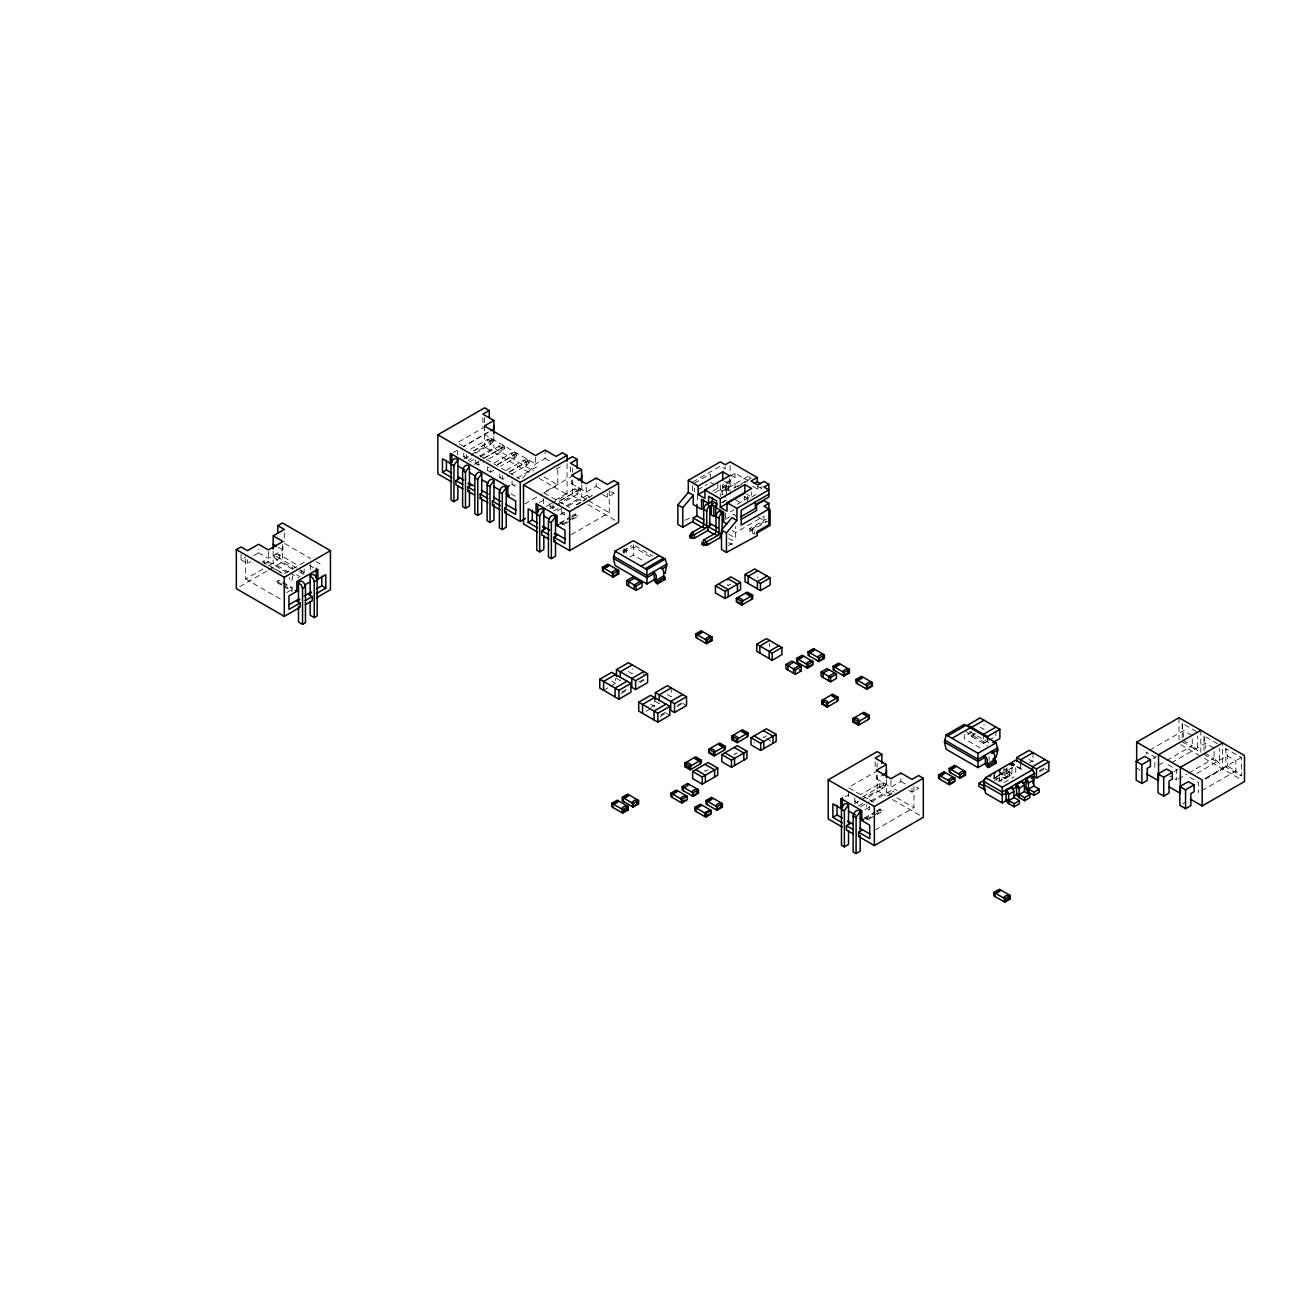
<?xml version="1.0" encoding="UTF-8"?>
<svg xmlns="http://www.w3.org/2000/svg" width="1310" height="1310" viewBox="0 0 1310 1310"><rect width="100%" height="100%" fill="white"/><g stroke="black" fill="none" stroke-linecap="round" stroke-linejoin="round"><path stroke-width="0.75" stroke-dasharray="5 3.75" d="M994.192 778.582L994.224 774.636M996.861 780.514L996.894 776.568M993.995 774.554L993.995 777.682L1000.021 781.038A3.979 2.292 60 0 0 1002.003 779.892L999.383 777.534L999.415 773.588M999.432 771.623L1002.101 773.571L1002.052 779.483L998.58 781.497M1012.008 767.84L1011.909 774.177A3.979 2.292 60 0 1 1009.928 775.323L1003.918 771.967L998.695 774.963L1004.704 778.337A3.979 2.292 60 0 0 1006.702 777.174L1006.555 767.513M998.695 771.836L1003.984 774.881L1004.328 778.173L1011.959 773.768L1009.289 771.819L1009.322 767.873M723.366 501.992L724.577 501.108M623.986 553.442L624.002 549.054A3.521 2.03 60 0 1 624.166 548.415M470.536 449.248L487.533 439.423L491.283 438.637L493.018 439.636L493.018 441.765L490.431 444.647L475.121 453.489M480.393 456.895L499.094 446.104L502.843 445.318L504.579 446.317L504.579 448.446L501.992 451.328L486.681 460.154M494.361 462.987L511.358 453.178L515.108 452.392L516.844 453.391L516.844 455.52L514.24 458.402L500.649 466.245M506.61 470.077L523.607 460.252L527.357 459.466L529.093 460.465L529.093 462.594L526.505 465.476L511.195 474.302M522.608 478.232L535.577 464.002L545.091 458.5L545.091 450.067M555.014 500.191L574.943 488.695L578.84 487.828L580.592 488.826L580.592 490.955L577.857 493.935L561.253 503.515M862.651 796.84L885.298 783.789L885.298 785.918L882.563 788.882L865.959 798.478M627.097 548.333L625.852 554.064M728.458 490.677L728.9 486.026L726.444 484.602L725.855 489.039L728.737 490.71M1225.849 766.972L1227.323 766.006L1227.323 755.772L1225.849 748.55L1241.323 757.475L1241.323 775.913L1225.849 766.972L1225.849 748.55M1241.323 757.475L1205.315 778.386M253.796 555.555L258.61 552.705L258.61 549.332M491.283 438.637L491.283 440.766L473.942 450.837M502.843 445.318L502.843 447.447L483.799 458.484M515.108 452.392L515.108 454.521L497.751 464.575M527.357 459.466L527.357 461.595L510.016 471.649M578.84 487.828L578.84 489.956L559.992 500.862M879.649 787.195L879.649 783.642L882.563 785.329L882.563 788.882L879.649 787.195L883.546 784.903L883.546 782.774L879.649 783.642L861.39 794.188M488.859 431.842L463.74 446.432L487.533 432.595M241.007 554.228L241.007 559.697L245.674 556.996M241.007 559.697L247.508 563.464L250.636 561.663M485.846 426.323L457.386 442.747L466.95 448.282M287.218 572.683L268.042 561.613L264.211 560.778L262.459 561.793L282.551 573.354M258.61 552.705L268.386 558.338L282.976 549.905L282.976 544.845M453.457 452.359L456.879 450.378M292.507 569.162L276.803 560.091L274.134 557.176L275.886 556.16L275.886 554.032L279.734 554.867L297.157 564.921M265.128 563.3L268.042 561.613L268.042 565.15L264.211 562.907L264.211 560.778M279.734 558.404L276.803 560.091L276.803 556.553L279.734 554.867L279.734 558.404L275.886 556.16M245.674 559.01L245.674 579.02L262.835 569.113M269.713 565.15L273.135 563.169L288.446 571.995M473.434 450.918L493.018 439.636M463.74 453.162L463.74 456.715L467.13 454.75M239.746 586.7L267.109 570.914M268.812 569.916L282.485 562.023L292.769 567.967M463.838 458.877L484.618 446.874L530.222 473.205M463.74 456.715L466.622 458.385L473.434 454.455M467.916 460.694L471.338 458.729M469.537 462.004L478.232 456.993M479.968 455.978L493.87 447.954L533.612 470.896M483.292 458.566L504.579 446.317M284.712 573.42L304.133 562.203M475.301 459.843L475.301 463.396L482.096 459.466M474.269 464.379L479.411 461.398M475.301 463.396L478.183 465.066L484.995 461.136M276.95 581.509L279.292 580.15L276.95 582.573L276.95 581.509L282.059 584.44M304.133 568.949L304.133 572.503L301.218 574.189L301.218 570.636M497.243 464.657L516.844 453.391M487.549 470.47L490.448 472.14L490.448 468.587L487.549 466.917L487.549 470.47L490.955 468.505M490.448 472.14L493.837 470.175M286.694 592.578L293.702 588.534M509.492 471.731L529.093 460.465M499.814 473.991L499.814 477.544L503.204 475.579M499.814 477.544L502.696 479.214L509.492 475.284M517.172 478.134L535.856 467.326L539.605 466.54M512.063 481.065L512.063 484.618L515.469 482.653M556.079 469.193L560.844 466.442M573.403 475.415L543.601 492.609L569.457 507.543M524.786 503.924L542.16 493.903M543.896 492.887L557.798 484.864L557.798 464.853M539.278 502.532L543.896 499.88M571.618 480.393L571.618 483.767L574.943 481.851M546.27 506.462L549.725 504.465M551.461 503.466L567.05 494.476L567.05 463.232M559.599 500.928L580.592 488.826M550.036 503.073L550.036 506.626L553.36 504.71M549.725 508.82L554.965 505.791M556.717 504.792L572.454 495.704L581.001 500.633M550.036 506.626L552.951 508.313L559.599 504.465M553.884 510.966L558.486 508.313M571.618 483.767L586.225 492.2L596.181 486.452L596.181 478.019M557.487 510.867L564.43 506.855M566.166 505.857L581.804 496.834L586.945 499.814M568.36 505.988L586.618 495.442L590.532 494.574L592.284 495.573L582.901 500.96M576.269 504.792L581.247 501.91M561.712 509.819L561.712 513.373L565.036 511.457M576.662 504.743L581.64 501.861M583.31 500.911L586.618 498.979L586.618 495.442L589.549 497.129M560.303 514.683L564.921 512.014M559.632 523.067L570.047 517.057M571.782 516.058L575.27 514.044L577.595 515.403L577.595 516.467L561.974 525.49M559.632 524.131L570.047 518.121M571.782 517.123L575.27 515.108L577.595 516.467M602.616 494.509L607.283 497.21L613.932 493.379L613.932 489.727M561.974 524.426L577.595 515.403M571.062 534.742L609.248 512.685L609.248 490.677M692.613 482.113L720.287 466.131L725.216 468.98L725.216 466.131M694.464 483.177L710.446 473.942L710.446 477.364M697.657 489.858L707.253 484.323M729.785 476.283L735.057 473.238L747.961 480.688L747.961 476.431L751.039 478.216L733.354 488.417M735.057 473.238L735.057 477.495L722.743 484.602L722.743 494.312M712.755 491.086L717.831 488.155L722.743 490.988M735.057 487.795L735.057 483.898L730.128 481.048L725.216 483.898L725.216 497.62M726.444 484.602L722.743 486.731L725.216 488.155L728.9 486.026M715.129 492.56L729.523 484.242L729.523 477.43M747.961 476.431L719.681 492.773L722.743 494.541M622.627 550.92L631.747 545.648M623.544 551.526L626.033 550.085M623.364 552.64L633.303 546.909L650.939 557.094M737.35 486.812L742.655 483.75M744.424 482.735L747.961 480.688M684.835 520.348L691.696 517.434M721.63 502.647L728.344 498.766M722.072 502.745L728.9 498.799M629.995 556.947L633.303 555.031L643.914 561.155M752.726 486.288L757.802 489.219L762.42 486.55M737.284 504.252L749.189 497.374L744.276 496.67L744.276 500.224M751.662 497.03L756.918 493.985M730.571 511.686L733.928 509.737M725.282 519.35L734.124 514.24L736.58 516.73M752.267 532.892L752.267 528.618L754.724 530.042L754.724 534.3L749.811 531.467L749.811 528.618L766.416 519.038M728.638 538.41L731.979 540.342L735.663 538.213L735.663 526.473M752.267 528.618L763.959 521.871L766.416 523.296M749.811 531.467L767.644 521.167M728.491 545.55L731.979 543.535M730.898 584.014L727.803 585.799L727.803 580.232M603.599 690.304L608.724 687.341M610.444 686.358L615.569 683.394L615.569 678.4M621.939 691.876L627.081 688.913L627.081 690.026L620.236 693.972M638.625 682.248L643.767 679.284M640.344 682.363L643.767 680.398L643.767 673.471M651.086 707.253L654.509 705.271M645.961 711.33L651.086 708.366M660.879 714.883L666.02 711.919L666.02 713.017L659.159 716.979M677.565 705.239L682.707 702.275L682.707 703.388L675.862 707.334M708.071 769.658L704.976 771.443L704.976 767.414M737.268 752.792L734.189 754.576L734.189 753.676M766.481 735.925L763.386 737.71L763.386 736.826M878.109 770.362L848.323 787.572L867.728 798.773M876.324 775.356L876.324 778.73L882.973 774.898M845.523 796.611L848.602 794.826M971.218 732.208L967.681 734.239L987.494 745.685M854.742 798.019L854.742 801.573L861.39 797.741M971.643 735.385L975.18 733.354M854.431 803.783L859.671 800.754M861.423 799.739L877.16 790.667L885.707 795.596M975.18 734.484L971.643 736.531L971.643 731.389M858.59 805.928L863.208 803.259M876.324 778.73L890.931 787.163L900.887 781.415L900.887 772.982M860.474 806.829L869.152 801.818M870.888 800.819L886.51 791.797L889.932 793.778M871.412 801.9L891.34 790.389L895.238 789.521L896.99 790.536M887.607 795.907L892.601 793.041M888.016 795.858L891.34 793.942L891.34 790.389L894.255 792.075M865.026 809.629L869.627 806.976M987.069 741.362L983.532 743.392L983.532 734.239M988.837 740.33L995.911 736.253L995.911 729.097M864.354 818.029L874.769 812.02M876.505 811.005L879.976 809.007L882.301 810.35L882.301 811.414L866.68 820.437M864.354 819.094L874.769 813.084M876.505 812.069L879.976 810.071L882.301 811.414M908.878 790.372L911.989 792.173L918.637 788.342L913.971 785.64L913.971 807.648L875.768 829.688M866.68 819.372L882.301 810.35M993.602 778.467L1012.368 767.627M997.09 776.568L1002.199 773.506M1006.751 776.781L1004.082 774.832L1004.131 768.904L1006.997 770.853L1012.221 767.84M994.143 780.613L999.383 777.534M1009.289 771.819L1003.984 774.881L1003.984 778.025L1009.191 775.012L1009.191 771.885L1005.671 769.838M1029.496 762.698L1033.033 760.668M1005.965 778.222L1011.189 775.209M1004 782.578L1014.087 776.764M1039.616 770.591L1044.921 767.529L1044.921 768.675L1037.847 772.753M1149.656 750.188L1183.65 730.554L1192.247 735.516L1192.247 745.75L1197.651 750.695L1197.651 735.958M1153.046 758.457L1156.452 756.492M1158.253 765.384L1165.049 761.454M1166.751 760.471L1192.247 745.75L1183.65 740.789M1171.484 762.78L1205.478 743.163L1214.075 748.125L1214.075 758.359L1219.479 763.304L1219.479 748.567M1174.382 771.59L1177.919 769.559M1178.378 778.959L1186.876 774.063M1188.579 773.08L1214.075 758.359L1205.478 753.397M1196.718 773.424L1227.323 755.772L1235.919 760.733L1235.919 770.968L1241.323 775.913M1205.216 778.762L1227.323 766.006L1235.919 770.968L1201.925 790.585M1205.036 779.106L1222.672 768.921L1222.672 742.917M1182.521 803.865L1185.173 802.326M728.9 490.644L726.002 489.252M1182.177 738.07L1182.177 723.333L1197.651 732.274M1205.724 736.941L1219.479 744.882M757.491 486.19L762.338 488.99M730.128 474.662L735.057 477.495M1182.177 741.771L1197.651 750.695M1204.005 754.364L1219.479 763.304M724.446 481.31L729.523 484.242M746.585 494.099L749.959 496.048M1180.67 744.686L1199.158 755.346M1204.185 758.261L1241.143 779.597M744.276 496.67L749.189 499.519M726.444 487.795L728.9 489.219M710.446 482.473L713.524 484.242M735.057 499.519L740.15 502.45M757.95 516.992L766.416 521.871M1168.094 764.745L1176.691 769.707L1176.691 779.941L1169.814 775.978M1189.922 777.354L1198.519 782.316L1198.519 792.55M749.811 528.618L752.267 530.042M732.356 530.615L735.663 532.531L763.959 516.206L763.959 521.871M1136.687 768.151L1140.044 770.083M728.622 534.136L735.663 538.213M728.638 542.667L731.979 544.6L731.979 540.342M610.804 491.577L613.932 493.379M578.84 489.956L580.592 490.955M491.283 440.766L493.018 441.765M502.843 447.447L504.579 448.446M515.108 454.521L516.844 455.52M527.357 461.595L529.093 462.594M588.665 500.797L609.248 512.685M980.06 727.099L984.023 729.392L984.023 724.233M543.977 476.889L557.798 484.864M587.83 504.579L615.176 520.381M1029.071 759.522L1033.033 761.814L1033.033 752.66M1044.921 768.675L1048.884 770.968M538.983 478.265L567.05 494.476M969.596 731.52L989.001 742.721M966.076 731.635L987.232 743.851M479.771 455.683L484.553 458.434M486.305 459.45L519.562 478.658M635.055 545.779L652.691 555.964M1017.477 766.661L1024.305 770.608M1016.675 766.678L1024.043 770.919M980.224 747.928L964.307 738.742L964.307 734.681M512.063 484.618L514.961 486.288L514.961 482.735M561.712 513.373L564.643 515.059L564.643 511.506M510.884 493.755L517.843 497.767M560.336 522.723L567.345 526.767M883.546 784.903L885.298 785.918M896.81 797.741L913.971 807.648M892.536 799.542L919.898 815.328M766.612 738.676L771.443 741.476M869.349 799.706L874.163 802.49M854.742 801.573L857.657 803.259L857.657 799.706M628.423 671.539L632.255 673.749L632.255 668.771M667.363 694.529L671.195 696.74L671.195 687.897M682.707 703.388L686.538 705.599M865.042 817.686L870.298 820.715M616.453 678.449L620.285 680.676L620.285 679.562M655.393 701.456L659.225 703.667L659.225 702.553M611.737 681.167L615.569 683.394M650.677 704.174L654.509 706.385L654.509 697.526M666.02 713.017L669.852 715.227M284.794 543.617L310.568 558.502M315.841 561.532L321.097 564.577M278.097 547.089L282.976 549.905M309.406 565.249L314.678 568.294M304.133 572.503L274.134 555.047L274.134 557.176M299.613 571.913L304.755 574.877M296.551 574.697L300.072 576.727M290.149 572.978L298.647 577.89M271.53 567.164L281.994 573.207M282.698 582.115L292.9 588.01M282.698 583.179L292.9 589.074M283.762 585.423L292.261 590.335M276.95 582.573L282.059 585.505M283.762 586.487L292.261 591.399M245.674 579.02L281.404 599.636M596.181 486.452L601.012 489.301M545.091 458.5L551.461 462.266M900.887 781.415L905.718 784.264M989.05 756.721L989.132 760.701M1204.005 735.942L1205.478 748.272M1182.177 723.333L1183.65 737.383M1009.191 771.885L1009.551 775.16M999.628 780.875L999.284 777.6L999.284 780.727M1204.005 737.792L1204.005 750.679M1200.828 730.325L1200.828 752.317M1179 717.716L1179 739.708M1154.847 767.349L1154.847 757.098L1146.25 752.136L1146.25 755.559M1020.637 763.812L1020.637 768.954M1015.758 767.693L1015.758 775.798M1006.997 767.725L1006.997 770.853M1003.918 768.823L1003.918 771.967M911.989 788.522L911.989 792.173M890.931 780.416L890.931 787.163M886.51 779.794L886.51 791.797M879.976 809.007L879.976 810.071M877.16 763.321L877.16 767.234M877.16 775.045L877.16 790.667M875.195 761.798L875.195 767.267M869.349 806.452L869.349 810.006L866.434 808.319L866.434 804.766M848.323 791.617L848.323 799.689M769.527 643.521L769.527 646.649M757.802 486.37L757.802 489.219M757.786 576.957L757.786 577.857M754.118 742.18L754.118 743.065M751.662 491.921L751.662 495.327M747.355 496.31L747.355 501.992M730.128 465.525L730.128 472.828M730.128 481.048L730.128 494.312M726.444 489.219L726.444 495.245M725.511 513.045L725.511 520.987M720.287 484.962L720.287 496.67M717.831 483.357L717.831 488.155M697.542 495.082L697.542 499.863M694.464 488.286L694.464 491.708M692.613 485.846L692.613 491.43M633.303 544.764L633.303 555.031M607.283 493.559L607.283 497.21M586.225 487.14L586.225 492.2M581.804 484.831L581.804 496.834M575.27 514.044L575.27 515.108M572.454 468.358L572.454 472.271M572.454 480.082L572.454 495.704M570.489 466.835L570.489 472.304M552.951 504.759L552.951 508.313M543.601 498.684L543.601 504.743M535.577 457.255L535.577 464.002L484.356 434.429L484.356 429.369M502.696 475.661L502.696 479.214M493.87 435.952L493.87 447.954M484.618 417.595L484.618 423.441M484.618 425.406L484.618 446.874M482.899 417.808L482.899 426.945M478.183 461.513L478.183 465.066M466.622 454.832L466.622 458.385M457.386 450.837L457.386 454.881M310.568 564.561L310.568 570.62M292.457 575.696L292.457 579.249L289.526 580.936L289.526 577.383M284.319 533.072L284.319 542.209M282.485 544.452L282.485 562.023M273.135 551.15L273.135 563.169M268.386 551.592L268.386 558.338M247.508 559.812L247.508 563.464M577.857 490.382L574.943 488.695L574.943 492.249L577.857 493.935L577.857 490.382M490.431 441.093L487.533 439.423L487.533 442.976L490.431 444.647L490.431 441.093M501.992 447.774L499.094 446.104L499.094 449.658L501.992 451.328L501.992 447.774M514.24 454.848L511.358 453.178L511.358 456.732L514.24 458.402L514.24 454.848M526.505 461.922L523.607 460.252L523.607 463.805L526.505 465.476L526.505 461.922"/><path stroke-width="1.5" d="M984.269 786.278L984.367 779.941A3.979 2.292 60 0 1 985.677 778.73M653.15 574.14L653.15 571.995L654.099 572.552A3.521 2.03 60 0 1 656.245 576.253L656.261 580.674L657.489 581.656L664.94 577.35L664.94 579.511L657.489 583.801L656.572 583.277A3.095 1.785 60 0 1 654.394 579.151L654.345 575.27L653.15 574.14L646.943 577.726L613.44 558.371L615.094 551.199L633.303 540.702L665.152 559.092L666.806 564.102L665.152 573.42M660.6 567.688L661.55 568.245A3.521 2.03 60 0 1 663.695 571.962L663.712 576.367L664.94 577.35M984.17 757.835L984.17 755.69L985.104 756.263A3.521 2.03 60 0 1 987.249 759.964L987.265 764.369L988.493 765.351L995.944 761.061L995.944 763.206L988.493 767.513L987.576 766.972A3.095 1.785 60 0 1 985.415 762.862L985.382 759.079L984.17 757.835L977.964 761.421L944.444 742.082L946.115 734.91L964.307 724.397L996.157 742.786L997.827 749.959L996.157 757.131L992.849 759.03M991.621 751.383L992.554 751.956A3.521 2.03 60 0 1 994.699 755.657L994.716 760.078L995.944 761.061M457.894 485.617L457.894 499.323L453.931 501.615L451.049 499.945L451.049 464.051C451.311 460.907 454.865 456.027 457.894 459.875L457.894 479.411M453.931 501.615L453.964 465.23L457.894 459.875M468.161 483.488L471.043 485.158L467.916 486.976L467.916 491.234L469.455 490.333L469.455 505.988L465.492 508.28L462.61 506.61L462.61 470.716C462.872 467.588 466.425 462.692 469.455 466.557L469.455 486.075M465.492 508.28L465.525 471.911L469.455 466.557M481.72 499.372L481.72 513.078L477.757 515.354L474.859 513.684L474.859 477.79C475.121 474.662 478.674 469.766 481.72 473.63L481.72 493.15L480.164 494.05L480.164 498.308L487.975 502.811M477.757 515.354L477.79 478.985L481.72 473.63M492.429 505.382L493.968 504.497L493.968 520.152L490.005 522.428L487.124 520.774L487.124 484.88C487.385 481.736 490.939 476.84 493.968 480.704L493.968 500.224L492.429 501.124L492.429 505.382L500.224 509.885M490.005 522.428L490.038 486.059L493.968 480.704M504.677 512.456L506.233 511.571L506.233 527.226L502.254 529.518L499.372 527.848L499.372 491.954C499.634 488.81 503.187 483.914 506.233 487.778L506.233 507.298L504.677 508.198L504.677 512.456L520.283 521.478L525.474 518.465M502.254 529.518L502.303 493.133L506.233 487.778M543.83 535.774L543.83 549.48L539.671 551.87L536.756 550.184L536.756 514.29C537.067 511.096 540.735 506.151 543.83 510.032L543.83 529.551M539.671 551.87L539.704 515.485L543.83 510.032M555.505 542.52L555.505 556.226L551.363 558.617L548.432 556.93L548.432 521.036C548.743 517.843 552.427 512.898 555.505 516.779L555.505 536.298M551.363 558.617L551.395 522.231L555.505 516.779M848.536 830.736L848.536 844.426L844.377 846.833L841.462 845.146L841.462 809.252C841.773 806.059 845.458 801.114 848.536 804.979L848.536 824.514M844.377 846.833L844.41 810.448L848.536 804.979M860.212 835.518L860.212 851.172L856.069 853.58L853.137 851.893L853.137 815.999C853.465 812.806 857.133 807.861 860.212 811.725L860.212 831.26M856.069 853.58L856.101 817.194L860.212 811.725M1008.536 803.472L1008.684 793.991A3.979 2.292 60 0 0 1006.686 790.536L1005.851 789.946L1006.162 799.755A3.979 2.292 60 0 0 1008.16 803.194L1014.169 806.78L1019.376 803.767L1019.376 800.639L1014.022 797.512L1013.891 790.978A3.979 2.292 60 0 0 1011.909 787.523L1005.965 789.995L1005.965 793.139L1006.309 790.258L1011.533 787.245M1018.967 797.462L1019.213 794.433L1024.518 791.567L1029.807 794.613L1029.807 797.757L1024.6 800.754L1018.574 797.184A3.979 2.292 60 0 1 1016.593 793.729L1016.494 787.261L1019.164 788.423L1024.322 784.952A3.979 2.292 60 0 0 1022.34 781.497L1016.282 783.92L1016.478 787.228M1025.927 787.85L1028.596 788.98L1033.852 786.098L1039.19 789.193L1039.19 792.337L1033.983 795.334L1027.973 791.764A3.979 2.292 60 0 1 1025.976 788.309L1026.123 778.811L1031.347 775.815M1028.35 792.042L1028.497 782.545A3.979 2.292 60 0 0 1026.5 779.09L1025.665 778.5L1025.779 781.693M1032.87 783.642L1034.54 773.391L1032.46 769.772L1015.758 760.144L985.513 777.6L983.433 781.218L985.513 793.254L1002.199 802.883L1007.243 799.984M708.301 529.748L707.94 530.157A4.356 2.505 -60 0 1 706.761 531.107L694.464 538.213L689.551 537.493L691.385 532.892L702.144 526.669A1.916 1.114 -60 0 0 703.683 524.016L703.683 509.459A4.356 2.505 -60 0 1 706.761 504.121L709.84 505.906L709.84 525.785M691.385 534.3L693.236 531.827M721.237 535.921A4.356 2.505 -60 0 1 720.598 536.854L720.238 537.264A4.356 2.505 -60 0 1 719.059 538.213L706.761 545.304L701.849 544.6L703.683 539.982L714.441 533.776A1.916 1.114 -60 0 0 715.981 531.107L715.981 516.549A4.356 2.505 -60 0 1 719.059 511.227L722.137 512.996L722.137 532.892A4.356 2.505 -60 0 1 722.039 533.858M693.236 521.167L682.772 527.209L677.859 524.36L677.859 504.841L688.307 492.413L688.307 480.344L720.287 461.873L725.216 464.723L730.128 461.873L757.196 477.495L757.196 481.752L760.57 483.717M682.772 527.209L682.772 507.674L693.236 495.245L688.307 492.413M721.515 530.042L731.979 517.614L736.891 520.463L726.444 532.892L726.444 552.411L721.515 549.578L721.515 530.042L726.444 532.892M299.777 599.456L296.846 601.143L300.072 602.993L300.072 607.25L284.303 616.371L236.34 588.665L236.34 549.611L241.007 546.925L247.508 550.675L258.61 544.272L268.386 549.905L282.976 541.472L273.217 535.839L273.135 549.152M277.818 532.974L277.818 525.67L282.485 522.968L330.447 550.658L330.447 589.713L316.43 597.818M451.721 481.883L437.851 473.876L437.851 434.822L484.618 407.819L489.252 410.488L489.252 417.792M489.252 410.488L482.899 414.156L493.886 420.494L493.886 428.927L490.71 430.761M273.217 535.839L284.319 529.42L277.818 525.67M493.886 420.494L484.356 425.996L535.577 455.569L545.091 450.067L556.079 456.404L562.432 452.752L567.05 455.421L567.05 461.267M451.884 477.724L442.469 472.288L442.469 458.795L450.28 463.298L451.835 462.414L451.835 454.455M442.469 472.288L446.415 470.012L451.639 473.041M236.34 549.611L284.303 577.317L330.447 550.658M462.856 488.81L455.913 484.815L455.913 480.541L459.483 478.494M298.483 602.076L298.483 582.557C301.546 578.676 305.181 583.589 305.476 586.765L305.476 622.659L302.544 624.346L298.483 621.988L298.483 606.333M310.159 595.329L310.159 575.81C313.237 571.93 316.856 576.842 317.151 580.019L317.151 615.913L314.236 617.6L310.159 615.241L310.159 601.552M304.902 584.882L310.159 581.837M316.299 568.36L316.299 578.3L317.888 579.216L317.888 569.277L296.862 581.427L296.862 591.367L288.97 595.919L288.97 609.412L300.072 602.993M317.888 579.216L325.781 574.664L325.781 588.157L316.267 593.643M302.544 624.346L302.544 588.452L305.476 586.765M314.236 617.6L314.236 581.706L317.151 580.019M288.446 605.056L298.958 598.981M304.215 595.952L311.223 591.907M316.48 588.861L321.752 585.832L325.781 588.157M311.452 592.709L308.538 594.396L312.206 596.508L312.206 600.766L305.181 604.811M480.164 498.308L481.72 497.407M305.181 600.553L312.206 596.508M450.28 463.298L450.28 453.358L507.854 486.6L509.41 485.699M437.851 434.822L520.283 482.424L567.05 455.421M537.526 532.057L523.509 523.967L523.509 484.913L572.454 456.65L577.12 459.351L577.12 468.472M507.854 486.6L507.854 496.539L509.41 495.655L506.233 493.805M577.12 459.351L570.489 463.183L581.575 469.586L581.575 478.019L578.267 479.935M581.575 469.586L571.618 475.333L586.225 483.767L596.181 478.019L607.283 484.438L613.932 480.59L618.598 483.292L618.598 522.346L569.654 550.609L553.884 541.505L553.884 537.231L557.159 535.348L554.245 533.661M537.689 527.897L528.176 522.395L528.176 508.902L536.068 513.454L537.689 512.521L537.689 504.563M528.176 522.395L532.286 520.021L537.558 523.067M523.509 484.913L569.654 511.555L618.598 483.292M548.759 539.065L541.75 535.02L541.75 530.746L545.484 528.601L542.569 526.915M536.068 513.454L536.068 503.515L557.094 515.665L557.094 525.605L558.715 524.671M553.884 541.505L555.505 540.555M698.148 486.026L722.743 471.813L729.523 475.726L704.911 489.924L704.911 498.439L698.148 494.541L698.148 486.026L688.307 480.344M698.148 494.541L706.761 489.563M703.388 500.256L703.388 508.214L701.538 509.279L701.538 499.339L708.612 503.417L712.296 501.288L717.094 504.055M720.287 498.799L744.882 484.602L751.662 488.499L727.05 502.712L727.05 511.227L720.287 507.33L720.287 498.799L704.911 489.924M757.196 477.495L751.039 481.048L757.802 484.962L763.959 481.409L768.872 484.242L768.872 497.03L756.574 504.121L756.574 510.523L741.345 519.3M602.42 567.312L607.856 564.184L618.697 570.439L618.697 573.976L613.276 577.104L602.42 570.832L602.42 567.312L613.276 573.583L618.697 570.439M711.379 505.021L713.835 506.43L715.686 505.365L715.686 515.305L713.835 516.369L711.379 514.961L711.379 505.021L713.213 503.957L710.446 502.352M602.764 567.901L608.184 564.774C611.508 564.872 603.828 569.293 602.764 567.901L603.779 571.618M606.497 566.919L609.199 565.363M701.587 527.046L693.236 522.231L693.236 517.974L696.92 515.845L703.961 519.906M754.118 483.537L757.196 481.752M720.287 507.33L727.181 503.351M728.9 502.352L744.882 493.117L744.882 484.602M768.872 484.242L763.959 487.091L768.872 489.924L736.891 508.395L727.05 502.712M612.933 576.515L618.353 573.387L618.353 570.636C617.288 568.196 609.608 572.634 612.933 573.78L612.933 576.515L611.917 576.318M714.146 534.3L707.99 530.763L707.99 526.489L711.068 524.721M689.551 537.493L705.222 528.454A1.916 1.114 -60 0 0 706.761 525.785L706.761 511.227A4.356 2.505 -60 0 1 709.84 505.906M641.032 566.182L659.225 555.669M768.872 494.181L741.198 510.163L741.198 525.081L768.872 509.099M645.339 568.671L663.531 558.158M756.918 504.628L763.959 500.584L768.872 503.417L768.872 524.721L757.196 531.467L757.196 535.725L726.444 552.411M626.655 580.576L632.55 577.17L641.982 582.623L641.982 586.978L636.087 590.368L626.655 584.931L626.655 580.576L636.087 586.029L641.982 582.623M615.094 551.199L646.943 569.588L665.152 559.092M634.433 578.267L628.538 581.673L628.538 586.029M740.952 516.697L755.346 508.395L755.346 501.566M768.872 503.417L763.959 506.25L770.1 509.803L770.1 525.425L756.492 533.285M666.806 564.102L646.943 575.565L613.44 556.226M722.137 532.531L720.287 533.596L720.287 537.853M701.849 542.471L703.683 543.535L717.52 535.544A1.916 1.114 -60 0 0 719.059 532.892L719.059 518.334A4.356 2.505 -60 0 1 722.137 512.996M640.099 581.525L634.204 584.931L634.204 589.287M662.156 568.949L666.806 566.248M613.44 558.371L615.094 565.543L646.943 583.933L655.213 579.151M656.261 580.297L663.712 575.991M715.44 585.799L730.898 576.875L740.559 582.459L740.559 589.598L725.101 598.523L715.44 592.939L715.44 585.799L725.101 591.383L740.559 582.459M745.03 574.5L754.691 568.933L770.149 577.857L770.149 584.997L760.488 590.564L745.03 581.64L745.03 574.5L760.488 583.425L770.149 577.857M757.786 570.718L748.125 576.285L748.125 583.425M767.054 576.072L757.393 581.64L757.393 588.779M736.367 598.375L747.208 592.104L752.644 595.231L752.644 598.768L741.788 605.024L736.367 601.896L736.367 598.375L741.788 601.503L752.644 595.231M599.767 679.235L611.737 672.325L630.912 683.394L630.912 692.237L618.926 699.163L599.767 688.094L599.767 679.235L618.926 690.304L630.912 683.394M616.453 676.681L616.453 669.606L628.423 662.68L647.599 673.749L647.599 682.608L635.612 689.518L631.78 687.308L631.78 678.449L643.767 671.539M615.569 674.535L603.599 681.446L603.599 690.304M632.255 664.907L620.285 671.817L620.285 677.63M738.07 602.092L743.147 604.237M695.774 633.925L701.194 630.798L712.034 637.053L712.034 640.59L706.614 643.718L695.774 637.446L695.774 633.925L706.614 640.197L712.034 637.053M696.101 634.515L701.521 631.387C704.846 631.486 697.166 635.907 696.101 634.515L697.116 638.232M627.081 681.167L615.094 688.094L615.094 696.936M616.453 669.606L635.612 680.676L647.599 673.749M705.255 642.932L711.69 640M638.707 702.225L650.677 695.315L669.852 706.385L669.852 715.227L657.866 722.154L638.707 711.084L638.707 702.225L657.866 713.295L669.852 706.385M655.393 699.687L655.393 692.597L667.363 685.687L686.538 696.74L686.538 705.599L674.552 712.509L670.72 710.298L670.72 701.456L682.707 694.529M654.509 697.526L642.539 704.452L642.539 713.295M671.195 687.897L659.225 694.808L659.225 700.621M756.771 644.192L766.432 638.609L781.89 647.533L781.89 654.673L772.229 660.256L756.771 651.332L756.771 644.192L772.229 653.117L781.89 647.533M769.527 640.393L759.865 645.977L759.865 653.117M666.02 704.174L654.034 711.084L654.034 719.943M655.393 692.597L674.552 703.667L686.538 696.74M778.795 645.748L769.134 651.332L769.134 658.471M785.984 664.497L791.879 661.091L801.311 666.544L801.311 670.9L795.416 674.306L785.984 668.853L785.984 664.497L795.416 669.95L801.311 666.544M796.644 658.373L802.064 655.246L812.904 661.517L812.904 665.038L807.484 668.166L796.644 661.91L796.644 658.373L807.484 664.645L812.904 661.517M808.106 651.758L813.526 648.63L824.383 654.885L824.383 658.406L818.963 661.55L808.106 655.278L808.106 651.758L818.963 658.013L824.383 654.885M798.33 658.193L802.391 655.835C805.716 655.933 798.036 660.371 796.971 658.963L797.986 662.68M809.809 651.561L812.511 649.989M793.762 662.189L787.867 665.595L787.867 669.95M799.428 665.447L793.533 668.853L793.533 673.209M806.125 667.38L812.56 664.448M819.978 660.174L824.039 657.817L824.039 655.082C822.975 652.642 815.295 657.08 818.619 658.209L818.619 660.96L817.604 660.764M821.141 672.014L827.036 668.608L836.468 674.044L836.468 678.4L830.573 681.806L821.141 676.369L821.141 672.014L830.573 677.45L836.468 674.044M833.144 666.217L838.564 663.073L849.404 669.344L849.404 672.865L843.984 675.993L833.144 669.737L833.144 666.217L843.984 672.472L849.404 669.344M828.919 669.688L823.04 673.094L823.04 677.45M834.83 666.02L838.908 663.662C842.232 663.761 834.552 668.198 833.487 666.79L834.503 670.507M834.585 672.963L828.69 676.369L828.69 680.725M611.868 803.308L617.288 800.181L628.145 806.452L628.145 809.973L622.725 813.101L611.868 806.829L611.868 803.308L622.725 809.58L628.145 806.452M622.299 797.299L627.719 794.155L638.576 800.426L638.576 803.947L633.139 807.075L622.299 800.819L622.299 797.299L633.139 803.554L638.576 800.426M613.227 807.615L612.212 803.898L616.273 801.556M624.002 797.102L628.063 794.744C631.387 794.842 623.707 799.28 622.643 797.872L623.658 801.605M684.786 763.124L695.626 756.869L701.047 759.996L701.047 763.517L690.206 769.789L684.786 766.645L684.786 763.124L690.206 766.252L701.047 759.996M708.775 749.271L719.616 743.016L725.036 746.143L725.036 749.664L714.196 755.935L708.775 752.808L708.775 749.271L714.196 752.415L725.036 746.143M731.717 736.024L742.557 729.768L747.994 732.896L747.994 736.417L737.137 742.688L731.717 739.56L731.717 736.024L737.137 739.167L747.994 732.896M695.283 757.458C691.975 757.54 699.638 761.978 700.719 760.586L699.687 764.303M742.23 730.358C738.905 730.456 746.585 734.877 747.65 733.485L746.635 737.202M686.129 765.482L685.114 766.072L685.114 763.321C686.178 760.881 693.858 765.318 690.55 766.448L690.55 769.199L691.565 769.003L687.488 766.645M738.496 741.902L737.481 742.099L737.481 739.364C740.805 738.218 733.125 733.78 732.061 736.22L732.061 738.971L733.076 738.381M684.786 766.645L686.129 765.875M731.717 739.56L733.076 738.774M843.656 675.403L849.076 672.276L849.076 669.541C848.012 667.101 840.332 671.522 843.656 672.669L843.656 675.403L842.625 675.207M724.708 746.733C723.628 748.125 715.964 743.703 719.272 743.605L724.708 746.733L723.677 750.45M625.427 809.973L621.366 812.315L627.801 809.383L627.801 806.633C626.737 804.193 619.057 808.63 622.381 809.776L622.381 812.511M692.613 771.443L708.071 762.518L717.733 768.086L717.733 775.225L702.275 784.15L692.613 778.582L692.613 771.443L702.275 777.01L717.733 768.086M721.826 754.576L737.268 745.652L746.929 751.236L746.929 758.375L731.471 767.283L721.826 761.716L721.826 754.576L731.471 760.16L746.929 751.236M751.023 737.71L766.481 728.786L776.142 734.37L776.142 741.509L760.684 750.433L751.023 744.85L751.023 737.71L760.684 743.294L776.142 734.37M632.812 806.485L638.232 803.357L638.232 800.623C637.168 798.183 629.488 802.604 632.812 803.75L632.812 806.485L631.797 806.289M856.085 679.464L861.505 676.32L872.362 682.592L872.362 686.112L866.942 689.24L856.085 682.985L856.085 679.464L866.942 685.719L872.362 682.592M856.429 680.037L861.849 676.91C865.173 677.008 857.493 681.446 856.429 680.037L857.444 683.755M821.763 700.424L832.62 694.169L838.04 697.297L838.04 700.817L827.2 707.089L821.763 703.961L821.763 700.424L827.2 703.568L838.04 697.297M822.107 700.621C823.171 698.181 830.851 702.618 827.527 703.765L827.527 706.499L828.542 706.303M832.276 694.758C828.952 694.857 836.631 699.278 837.696 697.886L836.681 701.603M821.763 703.961L823.122 702.782L822.107 703.372L827.527 706.499M682.215 786.573L687.635 783.445L698.492 789.701L698.492 793.221L693.056 796.349L682.215 790.094L682.215 786.573L693.056 792.828L698.492 789.701M670.966 793.189L676.402 790.061L687.242 796.333L687.242 799.853L681.822 802.981L670.966 796.726L670.966 793.189L681.822 799.46L687.242 796.333M672.669 793.008L676.73 790.65C680.054 790.749 672.374 795.186 671.309 793.778L672.325 797.495M867.957 687.865L872.018 685.523L872.018 682.788C870.953 680.349 863.274 684.77 866.598 685.916L866.598 688.651L865.582 688.454M680.463 802.195L685.556 800.05M694.071 794.99L696.789 793.418M706.09 800.492L711.51 797.364L722.367 803.62L722.367 807.14L716.947 810.284L706.09 804.012L706.09 800.492L716.947 806.747L722.367 803.62M694.971 807.32L700.392 804.193L711.232 810.448L711.232 813.968L705.812 817.112L694.971 810.841L694.971 807.32L705.812 813.575L711.232 810.448M706.434 801.081L711.854 797.954C715.178 798.036 707.498 802.473 706.434 801.081L707.449 804.798M696.331 811.627L695.299 807.91L700.735 804.782M853.056 718.502L863.912 712.231L869.332 715.358L869.332 718.895L858.476 725.15L853.056 722.023L853.056 718.502L858.476 721.63L869.332 715.358M853.056 722.023L854.415 721.237M868.988 715.948C867.924 717.34 860.244 712.918 863.568 712.82L868.988 715.948L867.973 719.665M858.82 724.561L858.82 721.826C862.144 720.68 854.464 716.259 853.399 718.699L853.399 721.433L859.835 724.365M716.603 809.695L722.023 806.551L722.023 803.816C720.958 801.376 713.279 805.814 716.603 806.944L716.603 809.695L715.587 809.498M704.452 816.326L709.545 814.165M842.232 827.019L828.215 818.914L828.215 779.859L877.16 751.612L881.826 754.298L881.826 763.435M881.826 754.298L875.195 758.13L886.297 764.549L886.297 772.982L882.973 774.898M886.297 764.549L876.324 770.296L890.931 778.73L900.887 772.982L911.989 779.384L918.637 775.553L923.304 778.255L923.304 817.309L874.36 845.556L858.59 836.451L858.59 832.194L861.882 830.294M947.719 735.843L965.912 725.331M952.026 738.332L970.235 727.82M971.643 727.377L984.023 720.238M842.396 822.844L832.882 817.358L832.882 803.865L840.774 808.417L842.396 807.484L842.396 797.544M832.882 817.358L837.008 814.984L842.264 818.013M983.532 734.239L995.911 727.099M999.874 729.392L980.06 717.945L967.681 725.101L987.494 736.531L999.874 729.392L999.874 738.529L992.8 742.623M828.215 779.859L874.36 806.501L923.304 778.255M853.465 834.011L846.456 829.967L846.456 825.709L850.19 823.548M949.242 768.462L954.663 765.335L965.503 771.606L965.503 775.127L960.083 778.255L949.242 771.999L949.242 768.462L960.083 774.734L965.503 771.606M938.566 774.93L943.986 771.803L954.826 778.058L954.826 781.579L949.406 784.706L938.566 778.451L938.566 774.93L949.406 781.186L954.826 778.058M949.586 769.052L955.006 765.924C958.331 766.023 950.651 770.46 949.586 769.052L950.601 772.769M938.91 775.52L944.33 772.392C947.654 772.474 939.974 776.912 938.91 775.52L939.925 779.237M840.774 808.417L840.774 798.478L861.8 810.612L861.8 820.551L863.437 819.618L860.212 817.767M946.115 734.91L977.964 753.299L996.157 742.786M997.827 747.813L977.964 759.276L944.444 739.921M991.621 753.545L997.827 749.959M961.098 776.879L965.175 774.538L965.175 771.803C964.111 769.363 956.431 773.784 959.755 774.93L959.755 777.665L958.724 777.469M950.421 783.347L953.14 781.775M944.444 742.082L946.115 749.238L977.964 767.627L986.233 762.846M987.265 763.992L994.716 759.702M1016.675 761.175L1016.675 757.524L1029.071 750.368L1048.884 761.814L1048.884 770.968L1036.505 778.107L1033.852 776.584M985.562 789.832A3.979 2.292 60 0 1 984.891 789.766L978.881 786.409L978.881 783.282L984.088 780.269M1033.033 752.66L1020.637 759.8L1020.637 763.812M1044.921 759.522L1032.542 766.678L1032.542 770.673M985.513 777.6L1002.199 787.228L1032.46 769.772M1016.675 757.524L1036.505 768.954L1048.884 761.814M1034.54 773.391L1002.199 792.059L983.433 781.218M1025.779 778.566L1031.723 776.077A3.979 2.292 60 0 1 1033.705 779.532L1033.852 786.098M1021.964 781.235L1016.74 784.231L1016.282 787.048M1007.308 792.239L1002.199 795.186L983.433 784.346M1012.417 789.291L1017.526 786.344M1022.619 783.396L1026.025 781.431M1031.134 778.484L1034.54 776.519M1013.94 791.437L1008.733 794.45L1006.064 793.32M1033.754 779.99L1028.546 783.003L1025.877 781.874M1013.973 796.103L1017.33 794.155M1014.087 797.593L1008.782 800.426L1006.113 799.28M1008.88 803.734L1008.831 800.557L1014.169 803.652L1019.376 800.639M1019.311 797.708L1019.262 794.531L1024.6 797.626L1029.807 794.613M1028.694 792.288L1028.678 789.144L1033.983 792.206L1039.19 789.193M1136.687 762.142L1136.687 742.148L1179 717.716L1244.5 755.526L1244.5 781.53L1202.187 805.961L1190.43 799.182M1136.179 761.356L1144.76 756.41L1150.442 759.702L1150.442 766.481L1147.216 768.348L1147.216 780.4L1141.878 783.478L1136.179 780.187L1136.179 761.356L1141.878 764.647L1150.442 759.702M1200.828 730.325L1158.515 754.756L1158.515 780.744L1146.758 773.964M1158.024 773.964L1166.588 769.019L1172.286 772.31L1172.286 779.09L1169.044 780.957L1169.044 793.008L1163.722 796.087L1158.024 792.796L1158.024 773.964L1163.722 777.256L1172.286 772.31M1222.672 742.917L1180.359 767.349L1180.359 793.352L1168.602 786.573M993.979 892.388L999.399 889.261L1010.239 895.516L1010.239 899.053L1004.819 902.181L993.979 895.909L993.979 892.388L1004.819 898.66L1010.239 895.516M995.338 896.695L994.323 892.978L998.384 890.636M1179.851 786.573L1188.416 781.628L1194.114 784.903L1194.114 791.698L1190.872 793.565L1190.872 805.617L1185.55 808.679L1179.851 805.388L1179.851 786.573L1185.55 789.848L1194.114 784.903M1007.537 899.053L1003.46 901.395L1008.553 899.233M1013.367 765.695C1016.216 763.746 1009.06 763.746 1011.893 765.695M705.533 544.6L708.612 544.24M1016.544 793.27L1019.213 794.4L1019.115 787.965A3.979 2.292 60 0 0 1017.117 784.51L1016.396 783.986M1136.687 742.148L1202.187 779.958L1202.187 805.961M703.683 509.459L706.761 511.227M715.981 516.549L719.059 518.334M701.538 509.279L693.236 504.481L693.236 495.245M727.001 523.967L723.677 522.051L723.677 512.112L716.603 508.034L716.603 500.928L708.612 496.31L708.612 503.417M677.859 504.841L682.772 507.674M709.25 522.968L718.06 528.045M693.236 517.974L706.761 525.785M707.99 526.489L719.059 532.892M702.144 526.669L705.222 528.454M714.441 533.776L717.52 535.544M691.385 532.892L694.464 534.66L694.464 538.213M703.683 539.982L706.761 541.767L706.761 545.304M689.551 535.364L691.385 536.429L691.385 538.574M727.803 578.66L737.465 584.244L737.465 591.383M750.941 595.051L746.88 592.693C743.556 592.791 751.236 597.229 752.3 595.821L751.285 599.538M718.519 584.014L728.18 589.598L728.18 596.738M813.87 649.22C817.194 649.301 809.514 653.739 808.45 652.347L809.465 656.064M823.024 657.243L824.039 657.817M848.061 671.686L849.076 672.276M823.024 657.62L824.383 658.406M848.061 672.079L849.404 672.865M995.027 762.682L995.944 763.206M812.56 661.714C811.496 659.274 803.816 663.695 807.14 664.841L807.14 667.576M991.31 764.827L992.227 765.351M664.94 579.511L664.023 578.971A3.095 1.785 60 0 1 663.4 578.512M660.289 581.116L661.206 581.656M457.894 465.918L464.837 469.913M469.455 472.583L475.71 476.185M481.72 479.656L487.959 483.259M493.968 486.731L500.224 490.349M543.83 516.058L549.087 519.104M507.854 496.539L515.665 501.042L515.665 514.535L504.677 508.198M451.049 464.051L453.931 465.721M462.61 470.716L465.492 472.386M474.859 477.79L477.757 479.46M487.124 484.88L490.005 486.534M499.372 491.954L502.254 493.624M557.094 525.605L564.987 530.157L564.987 543.65L553.884 537.231M536.756 514.29L539.671 515.976M548.432 521.036L551.363 522.723M799.428 669.803L801.311 670.9M458.598 477.069L463.838 480.082M469.062 483.095L474.285 486.108M481.261 490.136L488.221 494.165M493.461 497.178L500.42 501.206M505.644 504.219L516.107 510.261M542.815 526.096L549.823 530.141M555.08 533.17L565.592 539.245M833.635 695.544L837.696 697.886M617.337 572.798L618.353 573.387M467.916 486.976L474.154 490.579M480.164 494.05L487.975 498.553M492.429 501.124L500.224 505.627M617.337 573.191L618.697 573.976M455.913 480.541L462.856 484.553M964.16 774.341L965.503 775.127M541.75 530.746L548.759 534.808M978.881 783.282L984.154 786.327L984.514 789.619M467.916 491.234L474.154 494.836M711.69 637.25C710.626 634.81 702.946 639.247 706.27 640.393L706.27 643.128M710.675 639.804L712.034 640.59M763.386 730.571L773.047 736.154L773.047 743.294M754.118 735.925L763.779 741.509L763.779 748.649M743.572 731.144L746.291 732.699M999.743 889.85C1003.067 889.932 995.387 894.37 994.323 892.978M1008.896 897.874L1009.912 898.463L1009.912 895.712C1008.847 893.273 1001.167 897.71 1004.492 898.856L1004.492 901.591M1008.896 898.267L1010.239 899.053M732.061 738.971L737.481 742.099M848.536 811.021L855.545 815.066M861.8 820.551L869.693 825.12L869.693 838.596L858.59 832.194M734.189 747.437L743.851 753.021L743.851 760.16M841.462 809.252L844.377 810.939M853.137 815.999L856.069 817.686M847.521 821.059L852.777 824.088M859.786 828.133L870.298 834.208M724.905 752.792L734.566 758.375L734.566 765.499M846.456 825.709L853.465 829.754M713.18 754.56L709.103 752.218L709.103 749.467C710.167 747.027 717.847 751.465 714.539 752.611L714.539 755.346L715.555 755.149M696.642 758.228L700.719 760.586M704.976 764.303L714.638 769.871L714.638 777.01M695.708 769.658L705.37 775.225L705.37 782.365M686.473 766.841L690.55 769.199M273.217 544.272L276.476 546.139M687.979 784.019C691.303 784.117 683.624 788.554 682.559 787.163L683.574 790.88M697.133 792.042L698.148 792.632L698.148 789.897C697.084 787.457 689.404 791.895 692.728 793.025L692.728 795.776L691.713 795.579M721.008 805.977L722.023 806.551M697.133 792.435L698.492 793.221M721.008 806.37L722.367 807.14M686.899 796.529C685.834 794.089 678.154 798.51 681.478 799.657L681.478 802.391M695.299 807.91L696.331 808.499L701.751 805.355M295.274 590.433L296.862 591.367M637.217 802.768L638.232 803.357M637.217 803.161L638.576 803.947M617.632 800.77C620.956 800.868 613.276 805.29 612.212 803.898M626.786 808.794L627.801 809.383M626.786 809.187L628.145 809.973M310.159 575.81L313.041 578.512L314.236 581.706M298.483 582.557L301.349 585.259L302.544 588.452M1024.453 791.486L1024.371 785.41M1185.55 789.848L1185.55 808.679M1163.722 777.256L1163.722 796.087M1141.878 764.647L1141.878 783.478M1036.505 768.954L1036.505 778.107M1033.983 792.206L1033.983 795.334M1024.6 797.626L1024.6 800.754M1014.169 803.652L1014.169 806.78M1004.819 898.66L1004.819 902.181M1002.199 787.228L1002.199 802.883M988.493 765.351L988.493 767.513M987.494 736.531L987.494 740.199M984.154 786.327L984.154 789.455M977.964 753.299L977.964 767.627M960.083 774.734L960.083 778.255M954.499 780.989L954.499 778.255C953.434 775.815 945.754 780.252 949.079 781.382L949.079 784.133L948.047 783.937M949.406 781.186L949.406 784.706M886.51 769.789L886.51 777.78M874.36 806.501L874.36 845.556M866.942 685.719L866.942 689.24M858.476 721.63L858.476 725.15M843.984 672.472L843.984 675.993M837.008 805.339L837.008 814.984M830.573 677.45L830.573 681.806M827.2 703.568L827.2 707.089M818.963 658.013L818.963 661.55M807.484 664.645L807.484 668.166M795.416 669.95L795.416 674.306M772.229 653.117L772.229 660.256M760.684 743.294L760.684 750.433M760.488 583.425L760.488 590.564M742.131 604.434L742.131 601.699C745.456 600.553 737.776 596.132 736.711 598.572L736.711 601.306M741.788 601.503L741.788 605.024M737.137 739.167L737.137 742.688M736.891 508.395L736.891 520.463M731.471 760.16L731.471 767.283M725.101 591.383L725.101 598.523M722.743 471.813L722.743 480.344M716.947 806.747L716.947 810.284M714.196 752.415L714.196 755.935M713.835 506.43L713.835 516.369M712.296 497.734L712.296 501.288M710.904 810.644L710.904 813.379M709.889 810.055L704.452 812.806L705.468 816.523M706.614 640.197L706.614 643.718M705.812 813.575L705.812 817.112M703.683 543.535L703.683 545.664M702.275 777.01L702.275 784.15M696.92 504.284L696.92 515.845M693.056 792.828L693.056 796.349M690.206 766.252L690.206 769.789M681.822 799.46L681.822 802.981M674.552 703.667L674.552 712.509M657.866 713.295L657.866 722.154M657.489 581.656L657.489 583.801M646.943 569.588L646.943 583.933M636.087 586.029L636.087 590.368M635.612 680.676L635.612 689.518M633.139 803.554L633.139 807.075M622.725 809.58L622.725 813.101M618.926 690.304L618.926 699.163M613.276 573.583L613.276 577.104M581.804 474.826L581.804 482.833M569.654 511.555L569.654 550.609M532.286 510.392L532.286 520.021M520.283 482.424L520.283 521.478M493.87 425.947L493.87 433.954M446.415 460.383L446.415 470.012M321.752 576.187L321.752 585.832M284.303 577.317L284.303 616.371M994.126 761.929A3.095 1.785 60 0 1 993.602 761.241M989.852 776.306A3.979 2.292 60 0 1 990.884 775.716M1010.125 764.45A3.979 2.292 60 0 1 1011.385 764.336M994.552 773.604A3.979 2.292 60 0 1 994.994 773.195M999.481 771.213A3.979 2.292 60 0 1 1000.218 770.182M1011.205 764.123C1013.367 767.578 1015.332 761.601 1011.205 764.123"/></g></svg>
